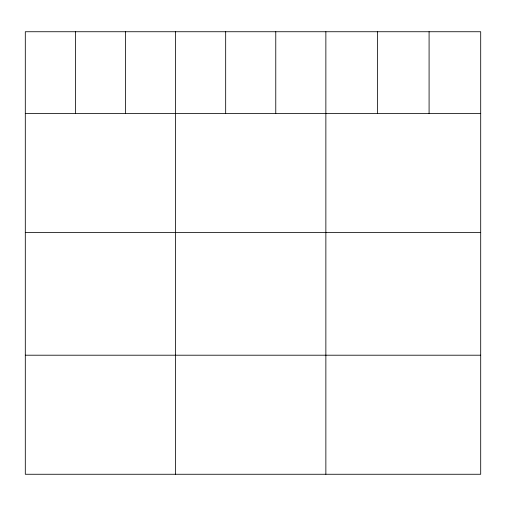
<?xml version="1.0" encoding="UTF-8"?>
<svg xmlns="http://www.w3.org/2000/svg" width="506" height="506" viewBox="0 0 506 506"><rect width="100%" height="100%" fill="white"/><g stroke="black" fill="none" stroke-linecap="round" stroke-linejoin="round"><path stroke-width="0.76" d="M480.7 113.502L480.7 474.261L25.3 474.261L25.3 31.739L480.7 31.739L480.7 113.502L25.3 113.502M25.3 232.551L480.7 232.551M25.3 355.206L480.7 355.206M429.088 31.739L429.088 113.502M377.476 31.739L377.476 113.502M325.864 31.739L325.864 474.261M275.77 31.739L275.77 113.502M225.676 31.739L225.676 113.502M175.582 31.739L175.582 474.261M125.488 31.739L125.488 113.502M75.394 31.739L75.394 113.502"/></g></svg>
